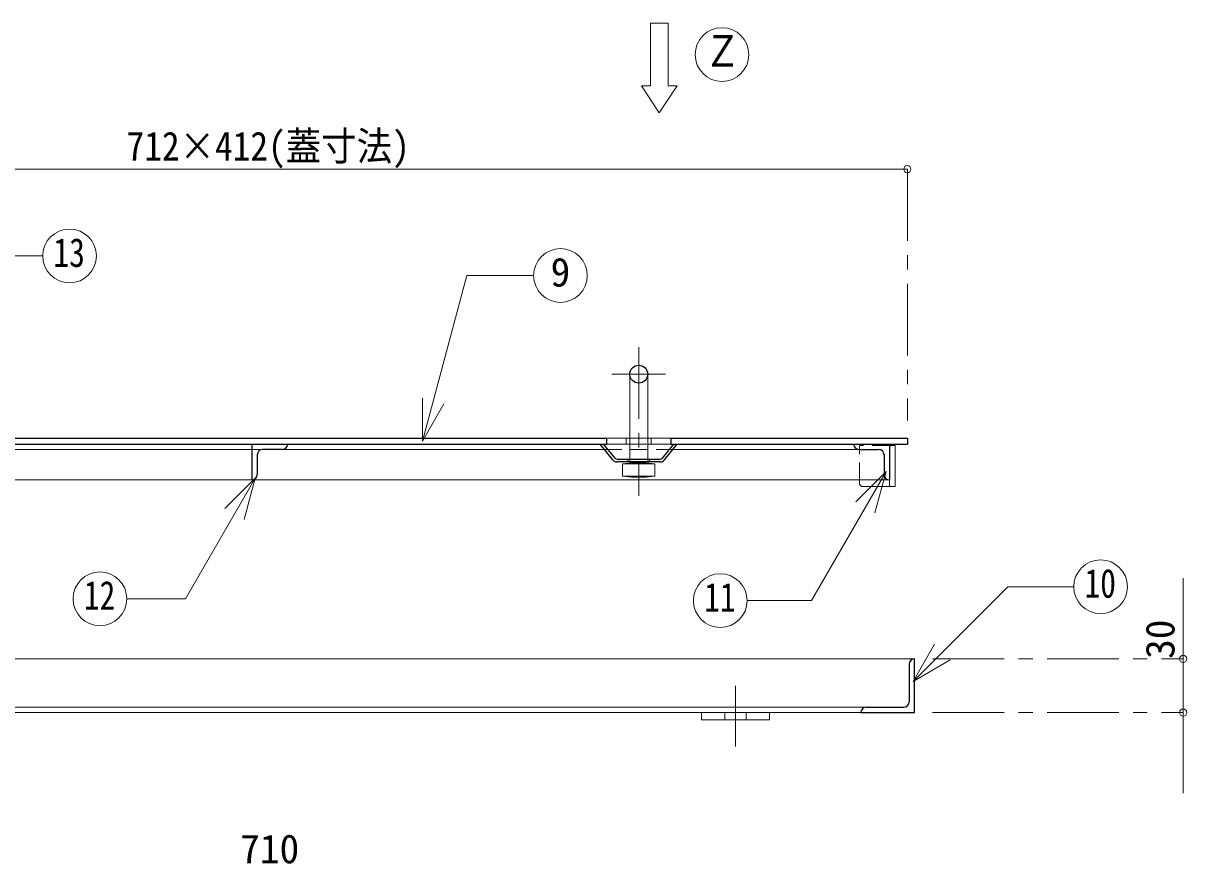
# Model space of a CAD drawing. Units: millimetres at full size, sheet at 1:8; details may follow other scales. Extents: x -1680 to 1560, y -1128 to 1120.
# Drawn here: x -903 to -253, y -15 to 455 of the extents above; entities that cross this region are included whole.
import ezdxf
from ezdxf.enums import TextEntityAlignment as Align

# ---------------------------------------------------------------- set-up
doc = ezdxf.new("R2010")
doc.units = ezdxf.units.MM
doc.header["$LTSCALE"] = 8
doc.header["$PDMODE"] = 32
doc.header["$PDSIZE"] = 4
doc.linetypes.add('CHAIN1', pattern=[8, 5, -1, 1, -1])
doc.linetypes.add('DASHED1', pattern=[1.8, 1.2, -0.6])
doc.layers.add('0-0_ﾚｲﾔ1', color=4, linetype='Continuous', lineweight=9)
doc.styles.add('ＭＳ ゴシック', font='')
doc.styles.get('ＭＳ ゴシック').set_extended_font_data('MS Gothic')

msp = doc.modelspace()

# ---------------------------------------------------------------- linework, layer by layer
at = {"layer": '0-0_ﾚｲﾔ1', "color": 7, "lineweight": 18}
for p, q in [((-542.777, 419.721), (-542.777, 454.721)), ((-552.777, 419.721), (-557.777, 419.721)), ((-547.777, 404.721), (-557.777, 419.721)), ((-537.777, 419.721), (-547.777, 404.721)), ((-537.777, 419.721), (-542.777, 419.721)), ((-892.089, 324.75), (-931.795, 324.75)), ((-564.277, 258.721), (-564.277, 211.221)), ((-554.277, 258.721), (-554.277, 211.221)), ((-680.109, 221.398), (-680.109, 245.398)), ((-680.109, 221.398), (-668.109, 242.182)), ((-577.277, 222.921), (-566.277, 222.921)), ((-566.277, 222.921), (-566.277, 219.721)), ((-552.277, 222.921), (-541.277, 222.921)), ((-552.277, 222.921), (-552.277, 219.721)), ((-566.277, 219.721), (-577.277, 219.721)), ((-541.277, 219.721), (-552.277, 219.721)), ((-419.277, 218.921), (-416.077, 218.921)), ((-416.077, 218.921), (-416.077, 195.921)), ((-550.277, 208.721), (-568.277, 208.721)), ((-568.277, 201.721), (-568.277, 208.721)), ((-564.277, 209.721), (-564.277, 209.121)), ((-559.277, 208.721), (-559.277, 201.721)), ((-555.277, 209.221), (-550.277, 208.721)), ((-554.277, 209.721), (-554.277, 209.121)), ((-550.277, 201.721), (-550.277, 208.721)), ((-563.277, 201.221), (-568.277, 201.721)), ((-550.277, 201.721), (-568.277, 201.721)), ((-559.277, 201.721), (-563.277, 201.221)), ((-421.165, 204.427), (-438.136, 187.456)), ((-421.165, 204.427), (-427.377, 181.244)), ((-773.393, 200.661), (-812.284, 133.3)), ((-773.393, 200.661), (-790.363, 183.691)), ((-773.393, 200.661), (-779.604, 177.479)), ((-555.277, 201.221), (-563.277, 201.221)), ((-419.277, 199.721), (-419.277, 195.921)), ((-419.277, 195.921), (-416.077, 195.921)), ((-406.105, 87.101), (-353.189, 140.017)), ((-316.36, 140.017), (-353.189, 140.017)), ((-845.112, 133.3), (-812.284, 133.3)), ((-406.105, 87.101), (-394.105, 107.885)), ((-405.277, 99.721), (-1125.277, 99.721)), ((-406.105, 87.101), (-385.321, 99.101)), ((-1098.277, 72.721), (-432.277, 72.721)), ((-1095.277, 69.721), (-435.277, 69.721))]:
    msp.add_line(p, q, dxfattribs=at)
at = {"layer": '0-0_ﾚｲﾔ1'}
for p, q in [((-409.277, 373.221), (-1121.277, 373.221)), ((-566.277, 222.921), (-564.277, 222.921)), ((-554.277, 222.921), (-552.277, 222.921)), ((-952.177, 216.721), (-775.277, 216.721)), ((-758.277, 216.721), (-578.377, 216.721)), ((-566.277, 219.721), (-564.277, 219.721)), ((-554.277, 219.721), (-552.277, 219.721)), ((-540.177, 216.721), (-436.277, 216.721)), ((-419.277, 199.721), (-1111.277, 199.721)), ((-436.077, 197.921), (-436.077, 199.721)), ((-434.077, 195.921), (-419.277, 195.921)), ((-255.277, 144.721), (-255.277, 24.721)), ((-524.277, 65.721), (-524.277, 69.721)), ((-524.277, 65.721), (-486.277, 65.721)), ((-486.277, 65.721), (-486.277, 69.721))]:
    msp.add_line(p, q, dxfattribs=at)
at = {"layer": '0-0_ﾚｲﾔ1', "linetype": 'CHAIN1'}
for p, q in [((-409.277, 373.221), (-409.277, 232.921)), ((-559.277, 273.721), (-559.277, 190.721)), ((-574.277, 258.721), (-544.277, 258.721)), ((-395.277, 99.721), (-255.277, 99.721)), ((-505.277, 50.721), (-505.277, 84.721)), ((-395.277, 69.721), (-255.277, 69.721))]:
    msp.add_line(p, q, dxfattribs=at)
at = {"layer": '0-0_ﾚｲﾔ1', "color": 5, "lineweight": 25}
for p, q in [((-953.277, 222.921), (-577.277, 222.921)), ((-577.277, 222.921), (-577.277, 219.721)), ((-541.277, 222.921), (-409.277, 222.921)), ((-541.277, 222.921), (-541.277, 219.721)), ((-409.277, 222.921), (-409.277, 219.721)), ((-953.277, 219.721), (-577.277, 219.721)), ((-775.277, 219.721), (-775.277, 199.721)), ((-758.277, 216.721), (-769.277, 216.721)), ((-573.678, 210.847), (-580.777, 219.721)), ((-572.507, 211.784), (-578.856, 219.721)), ((-546.048, 211.784), (-539.698, 219.721)), ((-544.876, 210.847), (-537.777, 219.721)), ((-541.277, 219.721), (-409.277, 219.721)), ((-436.277, 216.721), (-425.277, 216.721)), ((-419.277, 219.721), (-419.277, 199.721)), ((-772.277, 213.721), (-772.277, 202.721)), ((-571.335, 211.221), (-547.219, 211.221)), ((-547.219, 209.721), (-571.335, 209.721)), ((-422.277, 213.721), (-422.277, 202.721)), ((-405.277, 69.721), (-405.277, 99.721)), ((-408.277, 96.721), (-408.277, 75.721)), ((-432.277, 72.721), (-411.277, 72.721)), ((-435.277, 69.721), (-405.277, 69.721))]:
    msp.add_line(p, q, dxfattribs=at)
at = {"layer": '0-0_ﾚｲﾔ1', "linetype": 'DASHED1'}
for p, q in [((-554.277, 222.921), (-564.277, 222.921)), ((-775.277, 216.721), (-769.277, 216.721)), ((-578.377, 216.721), (-540.177, 216.721)), ((-564.277, 219.721), (-554.277, 219.721)), ((-419.277, 218.921), (-436.077, 218.921)), ((-436.077, 199.721), (-436.077, 218.921)), ((-564.277, 211.221), (-564.277, 209.721)), ((-554.277, 211.221), (-554.277, 209.721)), ((-511.277, 65.721), (-511.277, 69.721)), ((-499.277, 65.721), (-499.277, 69.721))]:
    msp.add_line(p, q, dxfattribs=at)
at = {"layer": '0-0_ﾚｲﾔ1', "color": 7, "linetype": 'DASHED1', "lineweight": 18}
for p, q in [((-565.277, 211.221), (-565.277, 209.721)), ((-553.277, 211.221), (-553.277, 209.721))]:
    msp.add_line(p, q, dxfattribs=at)
at = {"layer": '0-0_ﾚｲﾔ1', "color": 7, "lineweight": 18}
for points in [[(-552.777, 419.721), (-552.777, 454.721), (-542.777, 454.721)], [(-680.109, 221.398), (-655.341, 313.83), (-617.978, 313.83)], [(-568.277, 208.721), (-563.277, 209.221), (-559.277, 208.721)], [(-559.277, 208.721), (-555.277, 209.221), (-563.277, 209.221)], [(-550.277, 201.721), (-555.277, 201.221), (-559.277, 201.721)], [(-421.165, 204.427), (-462.832, 132.257), (-498.72, 132.257)]]:
    msp.add_lwpolyline(points, dxfattribs=at)
for centre in [(-512.777, 437.221), (-877.089, 324.75), (-602.978, 313.83), (-301.36, 140.017), (-860.112, 133.3), (-513.72, 132.257)]:
    msp.add_circle(centre, 15, dxfattribs=at)
at = {"layer": '0-0_ﾚｲﾔ1', "color": 5, "lineweight": 25}
msp.add_circle((-559.277, 258.721), 5, dxfattribs=at)
for centre, radius, start, end in [((-769.277, 213.721), 3, 90, 180), ((-758.277, 219.721), 3, 270, 0), ((-436.277, 219.721), 3, 180, 270), ((-425.277, 213.721), 3, 0, 90), ((-571.335, 212.721), 3, 218.65981, 270), ((-571.335, 212.721), 1.5, 218.65981, 270), ((-547.219, 212.721), 1.5, 270, 321.34019), ((-547.219, 212.721), 3, 270, 321.34019), ((-775.277, 202.721), 3, 270, 0), ((-419.277, 202.721), 3, 180, 270), ((-405.277, 96.721), 3, 90, 180), ((-432.277, 69.721), 3, 90, 180), ((-411.277, 75.721), 3, 270, 0)]:
    msp.add_arc(centre, radius, start, end, dxfattribs=at)
at = {"layer": '0-0_ﾚｲﾔ1'}
msp.add_arc((-434.077, 197.921), 2, 180, 270, dxfattribs=at)
at = {"layer": '0-0_ﾚｲﾔ1', "color": 1}
for p in [(-409.277, 373.221), (-255.277, 99.721), (-255.277, 69.721)]:
    msp.add_point(p, dxfattribs=at)

# ---------------------------------------------------------------- texts
at = {"layer": '0-0_ﾚｲﾔ1', "color": 7, "style": 'ＭＳ ゴシック'}
for s, height, width, p in [('Ｚ', 17.6, 0.85, (-522.777, 425.221)), ('712×412(蓋寸法)', 16.13, 0.9, (-845.277, 373.221)), ('13', 16.13, 0.8, (-886.089, 313.75)), ('10', 16.13, 0.8, (-310.36, 129.017)), ('12', 16.13, 0.8, (-869.112, 122.3)), ('11', 16.13, 0.8, (-522.72, 121.257))]:
    msp.add_text(s, height=height, dxfattribs=dict(at, width=width)).set_placement(p, align=Align.BOTTOM_LEFT)
for s, p in [('9', (-608.478, 302.83)), ('710', (-781.777, -19.279))]:
    msp.add_text(s, height=16.13, dxfattribs=at).set_placement(p, align=Align.BOTTOM_LEFT)
msp.add_text('30', height=16.13, rotation=90, dxfattribs=at).set_placement((-255.277, 99.721), align=Align.BOTTOM_LEFT)

doc.saveas('drawing.dxf')
